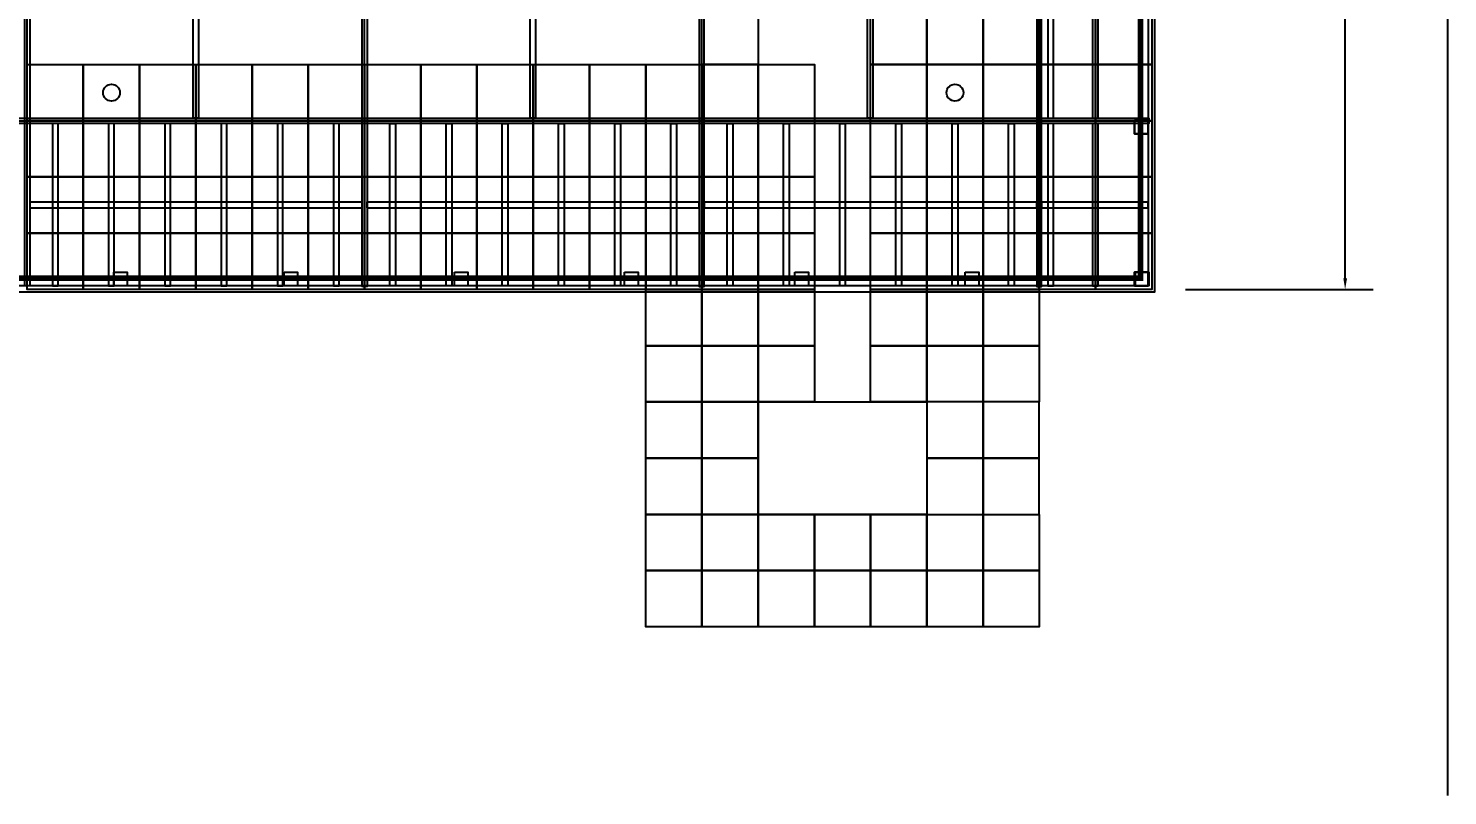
# Model space of a CAD drawing. Header units: millimetres. Extents: x -38645 to 143575, y -84298 to 156976.
# Drawn here: x 130956 to 143575, y -51428 to -44607 of the extents above; entities that cross this region are included whole.
import ezdxf

# ---------------------------------------------------------------- set-up
doc = ezdxf.new("R2010")
doc.units = ezdxf.units.MM
doc.header["$LTSCALE"] = 1000
for name, color, linetype in [('DOTE', 1, 'Continuous'), ('PUB_DIM', 3, 'Continuous'), ('W- bollard系船栓', 4, 'Continuous'), ('W-FLOAT_BOWL浮筒', 253, 'Continuous'), ('W-PLASTIC_RAILINGS塑木栏杆', 6, 'Continuous'), ('W-REVETMENT驳岸', 251, 'Continuous'), ('W-STEEL_FRAME钢架', 3, 'Continuous'), ('W-STEEL_KEEL钢龙骨', 5, 'Continuous')]:
    doc.layers.add(name, color=color, linetype=linetype)
doc.styles.add('STANDARD_T3', font='simplex.shx', dxfattribs={"width": 0.7, "bigfont": 'gbcbig.shx'})
doc.dimstyles.new('W&&100', dxfattribs={"dimtxt": 350, "dimasz": 100, "dimexe": 250, "dimexo": 300, "dimgap": 100, "dimtad": 1, "dimdec": 0, "dimzin": 0, "dimdsep": 46, "dimtxsty": 'STANDARD_T3', "dimcen": 0.09, "dimclrd": 1, "dimclre": 1, "dimclrt": 7, "dimazin": 2, "dimtfac": 1, "dimtdec": 0, "dimtix": 1, "dimtmove": 2, "dimatfit": 3, "dimfxl": 100, "dimtolj": 1, "dimtzin": 0, "dimarcsym": 0})

# ---------------------------------------------------------------- blocks, each defined once
blk = doc.blocks.new('*U295')
at = {"layer": 'W-FLOAT_BOWL浮筒'}
blk.add_lwpolyline([(-250, 250), (250, 250), (250, -250), (-250, -250)], close=True, dxfattribs=at)
blk = doc.blocks.new('*U296')
at = {"layer": 'W-FLOAT_BOWL浮筒', "color": 0, "linetype": 'ByBlock', "lineweight": -2, "transparency": 16777216}
for p in [(0, 0), (500, 0), (1000, 0), (1500, 0), (2000, 0), (2500, 0), (3000, 0), (0, -500), (500, -500), (1000, -500), (1500, -500), (2000, -500), (2500, -500), (3000, -500)]:
    blk.add_blockref('*U295', p, dxfattribs=at)
blk = doc.blocks.new('*U297')
at = {"layer": 'W-FLOAT_BOWL浮筒'}
blk.add_lwpolyline([(-250, 250), (250, 250), (250, -250), (-250, -250)], close=True, dxfattribs=at)
blk = doc.blocks.new('*U298')
at = {"layer": 'W-FLOAT_BOWL浮筒', "color": 0, "linetype": 'ByBlock', "lineweight": -2, "transparency": 16777216}
for p in [(0, 0), (500, 0), (0, -500), (500, -500)]:
    blk.add_blockref('*U297', p, dxfattribs=at)
blk = doc.blocks.new('*U299')
at = {"layer": 'W-FLOAT_BOWL浮筒'}
blk.add_lwpolyline([(-250, 250), (250, 250), (250, -250), (-250, -250)], close=True, dxfattribs=at)
blk = doc.blocks.new('*U300')
at = {"layer": 'W-FLOAT_BOWL浮筒', "color": 0, "linetype": 'ByBlock', "lineweight": -2, "transparency": 16777216}
for p in [(0, 0), (500, 0), (0, -500), (500, -500)]:
    blk.add_blockref('*U299', p, dxfattribs=at)
blk = doc.blocks.new('*D338')
at = {"layer": 'Defpoints', "color": 0, "transparency": 16777216}
for p in [(140945, -38928), (142664, -38928), (140945, -46928)]:
    blk.add_point(p, dxfattribs=at)
at = {"layer": 'PUB_DIM', "color": 1, "lineweight": -2, "transparency": 16777216}
for p, q in [((141245, -38928), (142914, -38928)), ((142664, -46828), (142664, -39028)), ((141245, -46928), (142914, -46928))]:
    blk.add_line(p, q, dxfattribs=at)
at = {"layer": 'PUB_DIM', "color": 1, "transparency": 16777216}
for points in [[(142648, -39028), (142681, -39028), (142664, -38928)], [(142648, -46828), (142681, -46828), (142664, -46928)]]:
    blk.add_solid(points, dxfattribs=at)
at = {"layer": 'PUB_DIM', "color": 7, "transparency": 16777216, "insert": (142389, -42928), "char_height": 350, "attachment_point": 5, "rotation": 90, "style": 'STANDARD_T3'}
blk.add_mtext('\\A1;8000', dxfattribs=at)
blk = doc.blocks.new('*U331')
at = {"layer": 'W-STEEL_FRAME钢架'}
blk.add_lwpolyline([(-60, 60), (60, 60), (60, -60), (-60, -60)], close=True, dxfattribs=at)
blk = doc.blocks.new('*U332')
at = {"layer": 'W-STEEL_FRAME钢架', "color": 0, "linetype": 'ByBlock', "lineweight": -2, "transparency": 16777216}
for p in [(25738, 0), (27252, 0), (28766, 0), (30280, 0), (31794, 0), (33308, 0), (34822, 0)]:
    blk.add_blockref('*U331', p, dxfattribs=at)
blk = doc.blocks.new('*U327')
at = {"layer": 'W-STEEL_FRAME钢架'}
blk.add_lwpolyline([(-60, 60), (60, 60), (60, -60), (-60, -60)], close=True, dxfattribs=at)
blk = doc.blocks.new('*U328')
at = {"layer": 'W-PLASTIC_RAILINGS塑木栏杆', "color": 0, "linetype": 'ByBlock', "lineweight": -2, "transparency": 16777216}
for p in [(0, 5400), (0, 4050), (0, 2700), (0, 1350), (0, 0)]:
    blk.add_blockref('*U327', p, dxfattribs=at)
blk = doc.blocks.new('9040')
for centre in [(750, -3750), (8250, -3750)]:
    blk.add_circle(centre, 75)
at = {"layer": 'DOTE'}
for p, q in [((0, -5000), (0, 1000)), ((3000, -5000), (3000, 1000)), ((6000, -5000), (6000, 1000)), ((9000, -5000), (9000, 1000)), ((-1000, 0), (10000, 0)), ((-1000, -2800), (10000, -2800)), ((-1000, -4000), (10000, -4000))]:
    blk.add_line(p, q, dxfattribs=at)
at = {"layer": 'W-STEEL_FRAME钢架'}
blk.add_lwpolyline([(0, 0), (9000, 0), (9000, -4000), (0, -4000)], close=True, dxfattribs=at)
blk = doc.blocks.new('*U326')
at = {"layer": 'W-STEEL_KEEL钢龙骨'}
for points in [[(-25, 3996), (25, 3996), (25, 1496), (-25, 1496)], [(-25, -3996), (25, -3996), (25, -2553), (-25, -2553)]]:
    blk.add_lwpolyline(points, close=True, dxfattribs=at)
blk = doc.blocks.new('*U311')
at = {"layer": 'W-STEEL_FRAME钢架', "color": 0, "linetype": 'ByBlock', "lineweight": -2, "transparency": 16777216}
for p in [(0, 0), (500, 0), (1000, 0), (1500, 0), (2000, 0), (2500, 0)]:
    blk.add_blockref('*U326', p, dxfattribs=at)
blk = doc.blocks.new('*U312')
at = {"layer": 'W-STEEL_KEEL钢龙骨'}
for points in [[(-25, 3996), (25, 3996), (25, 1496), (-25, 1496)], [(-25, -3996), (25, -3996), (25, -2553), (-25, -2553)]]:
    blk.add_lwpolyline(points, close=True, dxfattribs=at)
blk = doc.blocks.new('*U313')
at = {"layer": 'W-STEEL_FRAME钢架', "color": 0, "linetype": 'ByBlock', "lineweight": -2, "transparency": 16777216}
for p in [(0, 0), (500, 0), (1000, 0), (1500, 0), (2000, 0), (2500, 0)]:
    blk.add_blockref('*U312', p, dxfattribs=at)
blk = doc.blocks.new('*U314')
at = {"layer": 'W-STEEL_KEEL钢龙骨'}
for points in [[(-25, 3996), (25, 3996), (25, 1496), (-25, 1496)], [(-25, -3996), (25, -3996), (25, -2553), (-25, -2553)]]:
    blk.add_lwpolyline(points, close=True, dxfattribs=at)
blk = doc.blocks.new('*U315')
at = {"layer": 'W-STEEL_FRAME钢架', "color": 0, "linetype": 'ByBlock', "lineweight": -2, "transparency": 16777216}
for p in [(0, 0), (500, 0), (1000, 0), (1500, 0), (2000, 0), (2500, 0)]:
    blk.add_blockref('*U314', p, dxfattribs=at)
blk = doc.blocks.new('*U316')
at = {"layer": 'W-STEEL_FRAME钢架'}
blk.add_lwpolyline([(-60, -60), (60, -60), (60, 60), (-60, 60)], close=True, dxfattribs=at)
blk = doc.blocks.new('*U317')
at = {"layer": 'W- bollard系船栓', "color": 0, "linetype": 'ByBlock', "lineweight": -2, "transparency": 16777216}
for p in [(0, 5400), (0, 4050), (0, 2700), (0, 1350), (0, 0)]:
    blk.add_blockref('*U316', p, dxfattribs=at)

msp = doc.modelspace()

# ---------------------------------------------------------------- linework, layer by layer
at = {"layer": 'W-FLOAT_BOWL浮筒'}
for points in [[(136944.9, -44427.9), (137444.9, -44427.9), (137444.9, -44927.9), (136944.9, -44927.9)], [(138444.9, -44427.9), (138944.9, -44427.9), (138944.9, -44927.9), (138444.9, -44927.9)], [(138944.9, -44427.9), (139444.9, -44427.9), (139444.9, -44927.9), (138944.9, -44927.9)], [(139444.9, -44427.9), (139944.9, -44427.9), (139944.9, -44927.9), (139444.9, -44927.9)], [(139944.9, -44427.9), (140444.9, -44427.9), (140444.9, -44927.9), (139944.9, -44927.9)], [(140444.9, -44427.9), (140944.9, -44427.9), (140944.9, -44927.9), (140444.9, -44927.9)], [(130944.9, -44927.9), (131444.9, -44927.9), (131444.9, -45427.9), (130944.9, -45427.9)], [(131444.9, -44927.9), (131944.9, -44927.9), (131944.9, -45427.9), (131444.9, -45427.9)], [(131944.9, -44927.9), (132444.9, -44927.9), (132444.9, -45427.9), (131944.9, -45427.9)], [(132444.9, -44927.9), (132944.9, -44927.9), (132944.9, -45427.9), (132444.9, -45427.9)], [(132944.9, -44927.9), (133444.9, -44927.9), (133444.9, -45427.9), (132944.9, -45427.9)], [(133444.9, -44927.9), (133944.9, -44927.9), (133944.9, -45427.9), (133444.9, -45427.9)], [(133944.9, -44927.9), (134444.9, -44927.9), (134444.9, -45427.9), (133944.9, -45427.9)], [(134444.9, -44927.9), (134944.9, -44927.9), (134944.9, -45427.9), (134444.9, -45427.9)], [(134944.9, -44927.9), (135444.9, -44927.9), (135444.9, -45427.9), (134944.9, -45427.9)], [(135444.9, -44927.9), (135944.9, -44927.9), (135944.9, -45427.9), (135444.9, -45427.9)], [(135944.9, -44927.9), (136444.9, -44927.9), (136444.9, -45427.9), (135944.9, -45427.9)], [(136444.9, -44927.9), (136944.9, -44927.9), (136944.9, -45427.9), (136444.9, -45427.9)], [(136944.9, -44927.9), (137444.9, -44927.9), (137444.9, -45427.9), (136944.9, -45427.9)], [(137444.9, -44927.9), (137944.9, -44927.9), (137944.9, -45427.9), (137444.9, -45427.9)], [(138444.9, -44927.9), (138944.9, -44927.9), (138944.9, -45427.9), (138444.9, -45427.9)], [(138944.9, -44927.9), (139444.9, -44927.9), (139444.9, -45427.9), (138944.9, -45427.9)], [(139444.9, -44927.9), (139944.9, -44927.9), (139944.9, -45427.9), (139444.9, -45427.9)], [(139944.9, -44927.9), (140444.9, -44927.9), (140444.9, -45427.9), (139944.9, -45427.9)], [(140444.9, -44927.9), (140944.9, -44927.9), (140944.9, -45427.9), (140444.9, -45427.9)], [(130944.9, -45427.9), (131444.9, -45427.9), (131444.9, -45927.9), (130944.9, -45927.9)], [(131444.9, -45427.9), (131944.9, -45427.9), (131944.9, -45927.9), (131444.9, -45927.9)], [(131944.9, -45427.9), (132444.9, -45427.9), (132444.9, -45927.9), (131944.9, -45927.9)], [(132444.9, -45427.9), (132944.9, -45427.9), (132944.9, -45927.9), (132444.9, -45927.9)], [(132944.9, -45427.9), (133444.9, -45427.9), (133444.9, -45927.9), (132944.9, -45927.9)], [(133444.9, -45427.9), (133944.9, -45427.9), (133944.9, -45927.9), (133444.9, -45927.9)], [(133944.9, -45427.9), (134444.9, -45427.9), (134444.9, -45927.9), (133944.9, -45927.9)], [(134444.9, -45427.9), (134944.9, -45427.9), (134944.9, -45927.9), (134444.9, -45927.9)], [(134944.9, -45427.9), (135444.9, -45427.9), (135444.9, -45927.9), (134944.9, -45927.9)], [(135444.9, -45427.9), (135944.9, -45427.9), (135944.9, -45927.9), (135444.9, -45927.9)], [(135944.9, -45427.9), (136444.9, -45427.9), (136444.9, -45927.9), (135944.9, -45927.9)], [(136444.9, -45427.9), (136944.9, -45427.9), (136944.9, -45927.9), (136444.9, -45927.9)], [(136944.9, -45427.9), (137444.9, -45427.9), (137444.9, -45927.9), (136944.9, -45927.9)], [(137444.9, -45427.9), (137944.9, -45427.9), (137944.9, -45927.9), (137444.9, -45927.9)], [(138444.9, -45427.9), (138944.9, -45427.9), (138944.9, -45927.9), (138444.9, -45927.9)], [(138944.9, -45427.9), (139444.9, -45427.9), (139444.9, -45927.9), (138944.9, -45927.9)], [(139444.9, -45427.9), (139944.9, -45427.9), (139944.9, -45927.9), (139444.9, -45927.9)], [(139944.9, -45427.9), (140444.9, -45427.9), (140444.9, -45927.9), (139944.9, -45927.9)], [(140444.9, -45427.9), (140944.9, -45427.9), (140944.9, -45927.9), (140444.9, -45927.9)], [(130944.9, -45927.9), (131444.9, -45927.9), (131444.9, -46427.9), (130944.9, -46427.9)], [(131444.9, -45927.9), (131944.9, -45927.9), (131944.9, -46427.9), (131444.9, -46427.9)], [(131944.9, -45927.9), (132444.9, -45927.9), (132444.9, -46427.9), (131944.9, -46427.9)], [(132444.9, -45927.9), (132944.9, -45927.9), (132944.9, -46427.9), (132444.9, -46427.9)], [(132944.9, -45927.9), (133444.9, -45927.9), (133444.9, -46427.9), (132944.9, -46427.9)], [(133444.9, -45927.9), (133944.9, -45927.9), (133944.9, -46427.9), (133444.9, -46427.9)], [(133944.9, -45927.9), (134444.9, -45927.9), (134444.9, -46427.9), (133944.9, -46427.9)], [(134444.9, -45927.9), (134944.9, -45927.9), (134944.9, -46427.9), (134444.9, -46427.9)], [(134944.9, -45927.9), (135444.9, -45927.9), (135444.9, -46427.9), (134944.9, -46427.9)], [(135444.9, -45927.9), (135944.9, -45927.9), (135944.9, -46427.9), (135444.9, -46427.9)], [(135944.9, -45927.9), (136444.9, -45927.9), (136444.9, -46427.9), (135944.9, -46427.9)], [(136444.9, -45927.9), (136944.9, -45927.9), (136944.9, -46427.9), (136444.9, -46427.9)], [(136944.9, -45927.9), (137444.9, -45927.9), (137444.9, -46427.9), (136944.9, -46427.9)], [(137444.9, -45927.9), (137944.9, -45927.9), (137944.9, -46427.9), (137444.9, -46427.9)], [(138444.9, -45927.9), (138944.9, -45927.9), (138944.9, -46427.9), (138444.9, -46427.9)], [(138944.9, -45927.9), (139444.9, -45927.9), (139444.9, -46427.9), (138944.9, -46427.9)], [(139444.9, -45927.9), (139944.9, -45927.9), (139944.9, -46427.9), (139444.9, -46427.9)], [(139944.9, -45927.9), (140444.9, -45927.9), (140444.9, -46427.9), (139944.9, -46427.9)], [(140444.9, -45927.9), (140944.9, -45927.9), (140944.9, -46427.9), (140444.9, -46427.9)], [(130944.9, -46427.9), (131444.9, -46427.9), (131444.9, -46927.9), (130944.9, -46927.9)], [(131444.9, -46427.9), (131944.9, -46427.9), (131944.9, -46927.9), (131444.9, -46927.9)], [(131944.9, -46427.9), (132444.9, -46427.9), (132444.9, -46927.9), (131944.9, -46927.9)], [(132444.9, -46427.9), (132944.9, -46427.9), (132944.9, -46927.9), (132444.9, -46927.9)], [(132944.9, -46427.9), (133444.9, -46427.9), (133444.9, -46927.9), (132944.9, -46927.9)], [(133444.9, -46427.9), (133944.9, -46427.9), (133944.9, -46927.9), (133444.9, -46927.9)], [(133944.9, -46427.9), (134444.9, -46427.9), (134444.9, -46927.9), (133944.9, -46927.9)], [(134444.9, -46427.9), (134944.9, -46427.9), (134944.9, -46927.9), (134444.9, -46927.9)], [(134944.9, -46427.9), (135444.9, -46427.9), (135444.9, -46927.9), (134944.9, -46927.9)], [(135444.9, -46427.9), (135944.9, -46427.9), (135944.9, -46927.9), (135444.9, -46927.9)], [(135944.9, -46427.9), (136444.9, -46427.9), (136444.9, -46927.9), (135944.9, -46927.9)], [(136444.9, -46427.9), (136944.9, -46427.9), (136944.9, -46927.9), (136444.9, -46927.9)], [(136944.9, -46427.9), (137444.9, -46427.9), (137444.9, -46927.9), (136944.9, -46927.9)], [(137444.9, -46427.9), (137944.9, -46427.9), (137944.9, -46927.9), (137444.9, -46927.9)], [(138444.9, -46427.9), (138944.9, -46427.9), (138944.9, -46927.9), (138444.9, -46927.9)], [(138944.9, -46427.9), (139444.9, -46427.9), (139444.9, -46927.9), (138944.9, -46927.9)], [(139444.9, -46427.9), (139944.9, -46427.9), (139944.9, -46927.9), (139444.9, -46927.9)], [(139944.9, -46427.9), (140444.9, -46427.9), (140444.9, -46927.9), (139944.9, -46927.9)], [(140444.9, -46427.9), (140944.9, -46427.9), (140944.9, -46927.9), (140444.9, -46927.9)], [(136444.9, -46927.9), (136944.9, -46927.9), (136944.9, -47427.9), (136444.9, -47427.9)], [(136944.9, -46927.9), (137444.9, -46927.9), (137444.9, -47427.9), (136944.9, -47427.9)], [(137444.9, -46927.9), (137944.9, -46927.9), (137944.9, -47427.9), (137444.9, -47427.9)], [(138444.9, -46927.9), (138944.9, -46927.9), (138944.9, -47427.9), (138444.9, -47427.9)], [(138944.9, -46927.9), (139444.9, -46927.9), (139444.9, -47427.9), (138944.9, -47427.9)], [(139444.9, -46927.9), (139944.9, -46927.9), (139944.9, -47427.9), (139444.9, -47427.9)], [(136444.9, -47427.9), (136944.9, -47427.9), (136944.9, -47927.9), (136444.9, -47927.9)], [(136944.9, -47427.9), (137444.9, -47427.9), (137444.9, -47927.9), (136944.9, -47927.9)], [(137444.9, -47427.9), (137944.9, -47427.9), (137944.9, -47927.9), (137444.9, -47927.9)], [(138444.9, -47427.9), (138944.9, -47427.9), (138944.9, -47927.9), (138444.9, -47927.9)], [(138944.9, -47427.9), (139444.9, -47427.9), (139444.9, -47927.9), (138944.9, -47927.9)], [(139444.9, -47427.9), (139944.9, -47427.9), (139944.9, -47927.9), (139444.9, -47927.9)]]:
    msp.add_lwpolyline(points, close=True, dxfattribs=at)
at = {"layer": 'W-PLASTIC_RAILINGS塑木栏杆', "const_width": 50}
msp.add_lwpolyline([(140944.9, -39027.9), (106044.9, -39027.9), (106044.9, -46827.9), (140844.9, -46827.9), (140844.9, -41427.9)], dxfattribs=at)
at = {"layer": 'W-REVETMENT驳岸'}
msp.add_line((143575.1, -36045), (143575.1, -51428), dxfattribs=at)
at = {"layer": 'W-STEEL_FRAME钢架'}
for points in [[(105919.9, -38902.9), (140969.9, -38902.9), (140969.9, -46952.9), (105919.9, -46952.9)], [(105977.9, -38960.9), (140911.9, -38960.9), (140911.9, -46894.9), (105977.9, -46894.9)], [(130924.9, -38902.9), (130967.9, -38902.9), (130967.9, -46894.9), (130924.9, -46894.9)], [(133924.9, -38902.9), (133967.9, -38902.9), (133967.9, -46902.9), (133924.9, -46902.9)], [(136964.9, -38902.9), (136921.9, -38902.9), (136921.9, -46902.9), (136964.9, -46902.9)], [(139964.9, -38902.9), (139921.9, -38902.9), (139921.9, -46902.9), (139964.9, -46902.9)], [(132468.9, -41451.9), (132468.9, -45403.9), (132420.9, -45403.9), (132420.9, -41451.9)], [(135465.9, -41451.9), (135465.9, -45403.9), (135417.9, -45403.9), (135417.9, -41451.9)], [(138465.9, -41451.9), (138465.9, -45403.9), (138417.9, -45403.9), (138417.9, -41451.9)], [(105919.9, -45403.9), (140919.9, -45403.9), (140919.9, -45451.9), (105919.9, -45451.9)], [(137444.9, -47927.9), (138944.9, -47927.9), (138944.9, -48927.9), (137444.9, -48927.9)]]:
    msp.add_lwpolyline(points, close=True, dxfattribs=at)
at = {"layer": 'W-STEEL_FRAME钢架', "color": 6}
for points in [[(130967.9, -46202.9), (133924.9, -46202.9), (133924.9, -46152.9), (130967.9, -46152.9)], [(133964.9, -46202.9), (136921.9, -46202.9), (136921.9, -46152.9), (133964.9, -46152.9)], [(136964.9, -46202.9), (139921.9, -46202.9), (139921.9, -46152.9), (136964.9, -46152.9)], [(139964.9, -46202.9), (140911.9, -46202.9), (140911.9, -46152.9), (139964.9, -46152.9)]]:
    msp.add_lwpolyline(points, close=True, dxfattribs=at)
at = {"layer": 'W-STEEL_KEEL钢龙骨'}
for points in [[(140019.9, -45403.9), (140069.9, -45403.9), (140069.9, -43451.9), (140019.9, -43451.9)], [(140416.9, -45403.9), (140466.9, -45403.9), (140466.9, -43451.9), (140416.9, -43451.9)], [(140019.9, -46894.9), (140069.9, -46894.9), (140069.9, -45451.9), (140019.9, -45451.9)], [(140416.9, -46894.9), (140466.9, -46894.9), (140466.9, -45451.9), (140416.9, -45451.9)]]:
    msp.add_lwpolyline(points, close=True, dxfattribs=at)

# ---------------------------------------------------------------- block references
msp.add_blockref('9040', (130944.9, -41427.9))
at = {"layer": 'W- bollard系船栓'}
msp.add_blockref('*U317', (140851.9, -46834.9), dxfattribs=at)
at = {"layer": 'W-FLOAT_BOWL浮筒'}
for name, p in [('*U298', (136694.9, -48177.9)), ('*U296', (136694.9, -49177.9))]:
    msp.add_blockref(name, p, dxfattribs=at)
at = {"layer": 'W-FLOAT_BOWL浮筒', "xscale": -1}
msp.add_blockref('*U300', (139694.9, -48177.9), dxfattribs=at)
at = {"layer": 'W-PLASTIC_RAILINGS塑木栏杆'}
msp.add_blockref('*U328', (140851.9, -46834.9), dxfattribs=at)
at = {"layer": 'W-STEEL_FRAME钢架'}
for name, p in [('*U311', (131194.9, -42898.9)), ('*U332', (106037.9, -46834.9))]:
    msp.add_blockref(name, p, dxfattribs=at)
at = {"layer": 'W-STEEL_FRAME钢架', "xscale": -1}
for name, p in [('*U313', (136694.9, -42898.9)), ('*U315', (139694.9, -42898.9))]:
    msp.add_blockref(name, p, dxfattribs=at)

# ---------------------------------------------------------------- dimensions: what is measured, and where the dimension line sits
at = {"layer": 'PUB_DIM'}
dim = msp.add_linear_dim(base=(142664.5, -38927.9), p1=(140944.9, -46927.9), p2=(140944.9, -38927.9), angle=90, dimstyle='W&&100', dxfattribs=at)
dim.commit()
dim.dimension.update_dxf_attribs({"geometry": '*D338', "text_midpoint": (142389.5, -42927.9)})

doc.saveas('drawing.dxf')
